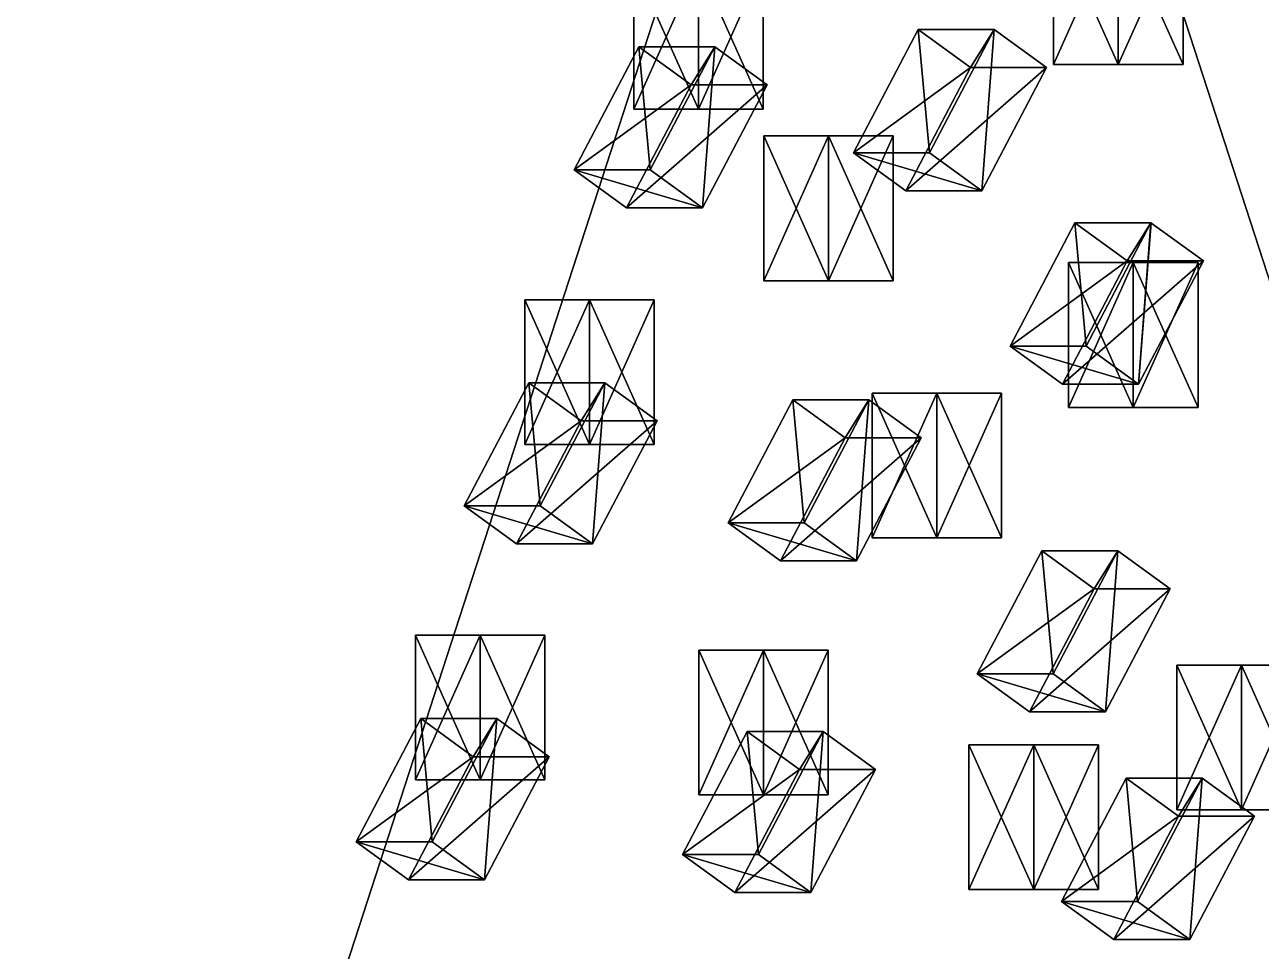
# Model space of a CAD drawing. Header units: metres. Extents: x -324 to 324, y -310 to 311.
# Drawn here: x -323.8 to -238.3, y 69.4 to 133.5 of the extents above; entities that cross this region are included whole.
import ezdxf

# ---------------------------------------------------------------- set-up
doc = ezdxf.new("R2010")
doc.units = ezdxf.units.M

msp = doc.modelspace()

# ---------------------------------------------------------------- linework, layer by layer
for p, q in [((-323.78564, -0.00020891172, -938.3003), (-261.97635, 190.21114, -1061.9042)), ((-261.94815, 190.31635, -1061.6997), (-323.74664, 0.10151672, -938.0959))]:
    msp.add_line(p, q)
for points in [[(-200.13194, 0.095825195, -738.10077), (-100.1399, 307.86993, -938.09595), (-261.94815, 190.31635, -1061.6997), (-261.94806, 190.31645, -1061.6996)], [(-100.05551, 307.93835, -938.3003), (-161.85391, 117.712, -1261.8992), (-261.85693, 190.37546, -1061.904), (-261.85684, 190.37556, -1061.9039)], [(-323.78564, -0.00020891172, -938.3003), (-261.97635, 190.21114, -1061.9042), (-161.96652, 117.55693, -1261.8993), (-161.96642, 117.55703, -1261.8992)], [(-200.13194, 0.095825195, -738.10077), (-261.94815, 190.31635, -1061.6997), (-323.74664, 0.10151672, -938.0959), (-323.74655, 0.101616725, -938.09576)], [(-248.18607, 130.70235, -1108.486), (-252.65863, 130.70235, -1099.5419), (-252.65865, 140.70235, -1099.5419), (-252.65854, 140.70245, -1099.5417)], [(-252.65865, 140.70235, -1099.5419), (-248.18607, 140.70235, -1108.486), (-248.18607, 130.70235, -1108.486), (-248.18596, 130.70245, -1108.4858)], [(-248.18661, 140.70235, -1097.3055), (-252.65865, 140.70235, -1099.5419), (-252.65863, 130.70235, -1099.5419), (-252.65852, 130.70245, -1099.5417)], [(-252.65863, 130.70235, -1099.5419), (-248.18661, 130.70235, -1097.3055), (-248.18661, 140.70235, -1097.3055), (-248.18651, 140.70245, -1097.3054)], [(-248.18661, 130.70235, -1097.3055), (-243.71404, 130.70235, -1106.2496), (-243.71405, 140.70235, -1106.2496), (-243.71394, 140.70245, -1106.2495)], [(-243.71405, 140.70235, -1106.2496), (-248.18661, 140.70235, -1097.3055), (-248.18661, 130.70235, -1097.3055), (-248.18651, 130.70245, -1097.3054)], [(-243.71404, 130.70235, -1106.2496), (-248.18607, 130.70235, -1108.486), (-248.18607, 140.70235, -1108.486), (-248.18596, 140.70245, -1108.4858)], [(-248.18607, 140.70235, -1108.486), (-243.71405, 140.70235, -1106.2496), (-243.71404, 130.70235, -1106.2496), (-243.71393, 130.70245, -1106.2495)], [(-277.2086, 127.612335, -1050.448), (-281.68115, 127.612335, -1041.5039), (-281.68115, 137.61234, -1041.5039), (-281.68106, 137.61244, -1041.5038)], [(-281.68115, 127.612335, -1041.5039), (-277.20914, 127.612335, -1039.2676), (-277.20914, 137.61234, -1039.2676), (-277.20905, 137.61244, -1039.2675)], [(-281.68115, 137.61234, -1041.5039), (-277.2086, 137.61234, -1050.448), (-277.2086, 127.612335, -1050.448), (-277.2085, 127.612434, -1050.4479)], [(-277.20914, 137.61234, -1039.2676), (-281.68115, 137.61234, -1041.5039), (-281.68115, 127.612335, -1041.5039), (-281.68106, 127.612434, -1041.5038)], [(-277.20914, 127.612335, -1039.2676), (-272.73657, 127.612335, -1048.2117), (-272.73657, 137.61234, -1048.2117), (-272.73648, 137.61244, -1048.2115)], [(-272.73657, 137.61234, -1048.2117), (-277.20914, 137.61234, -1039.2676), (-277.20914, 127.612335, -1039.2676), (-277.20905, 127.612434, -1039.2675)], [(-272.73657, 127.612335, -1048.2117), (-277.2086, 127.612335, -1050.448), (-277.2086, 137.61234, -1050.448), (-277.2085, 137.61244, -1050.4479)], [(-277.2086, 137.61234, -1050.448), (-272.73657, 137.61234, -1048.2117), (-272.73657, 127.612335, -1048.2117), (-272.73648, 127.612434, -1048.2115)], [(-262.03116, 133.11867, -975.5976), (-266.50317, 124.61208, -972.8337), (-261.24554, 124.61185, -964.3274), (-261.24545, 124.611946, -964.3273)], [(-266.50317, 124.61208, -972.8337), (-262.03116, 133.11867, -975.5976), (-258.4132, 130.49008, -977.83386), (-258.41312, 130.49019, -977.83374)], [(-261.24554, 124.61185, -964.3274), (-256.7735, 133.11844, -967.09125), (-262.03116, 133.11867, -975.5976), (-262.03107, 133.11877, -975.5975)], [(-258.4132, 130.49008, -977.83386), (-262.03116, 133.11867, -975.5976), (-256.7735, 133.11844, -967.09125), (-256.7734, 133.11855, -967.0911)], [(-256.7735, 133.11844, -967.09125), (-261.24554, 124.61185, -964.3274), (-257.6276, 121.98325, -966.56366), (-257.6275, 121.98335, -966.56354)], [(-256.7735, 133.11844, -967.09125), (-253.15556, 130.48984, -969.3276), (-258.4132, 130.49008, -977.83386), (-258.41312, 130.49019, -977.83374)], [(-257.6276, 121.98325, -966.56366), (-253.15556, 130.48984, -969.3276), (-256.7735, 133.11844, -967.09125), (-256.7734, 133.11855, -967.0911)], [(-281.33603, 131.93669, -1005.4404), (-285.80804, 123.4301, -1002.6765), (-280.5504, 123.42986, -994.1702), (-280.55032, 123.42996, -994.1701)], [(-285.80804, 123.4301, -1002.6765), (-281.33603, 131.93669, -1005.4404), (-277.71808, 129.3081, -1007.6767), (-277.718, 129.30821, -1007.6766)], [(-280.5504, 123.42986, -994.1702), (-276.07837, 131.93645, -996.9341), (-281.33603, 131.93669, -1005.4404), (-281.33594, 131.9368, -1005.4403)], [(-277.71808, 129.3081, -1007.6767), (-281.33603, 131.93669, -1005.4404), (-276.07837, 131.93645, -996.9341), (-276.07828, 131.93655, -996.93396)], [(-276.07837, 131.93645, -996.9341), (-280.5504, 123.42986, -994.1702), (-276.93246, 120.80127, -996.4065), (-276.93237, 120.80137, -996.4064)], [(-276.07837, 131.93645, -996.9341), (-272.46045, 129.30786, -999.1704), (-277.71808, 129.3081, -1007.6767), (-277.718, 129.30821, -1007.6766)], [(-276.93246, 120.80127, -996.4065), (-272.46045, 129.30786, -999.1704), (-276.07837, 131.93645, -996.9341), (-276.07828, 131.93655, -996.93396)], [(-258.4132, 130.49008, -977.83386), (-262.88525, 121.9835, -975.07), (-266.50317, 124.61208, -972.8337), (-266.50308, 124.61218, -972.83356)], [(-262.88525, 121.9835, -975.07), (-258.4132, 130.49008, -977.83386), (-253.15556, 130.48984, -969.3276), (-253.15546, 130.48994, -969.32745)], [(-253.15556, 130.48984, -969.3276), (-257.6276, 121.98325, -966.56366), (-262.88525, 121.9835, -975.07), (-262.88516, 121.9836, -975.0699)], [(-243.71404, 130.70235, -1106.2496), (-248.18661, 130.70235, -1097.3055), (-252.65863, 130.70235, -1099.5419), (-252.65852, 130.70245, -1099.5417)], [(-252.65863, 130.70235, -1099.5419), (-248.18607, 130.70235, -1108.486), (-243.71404, 130.70235, -1106.2496), (-243.71393, 130.70245, -1106.2495)], [(-277.71808, 129.3081, -1007.6767), (-282.19012, 120.80151, -1004.91284), (-285.80804, 123.4301, -1002.6765), (-285.80795, 123.4302, -1002.6764)], [(-282.19012, 120.80151, -1004.91284), (-277.71808, 129.3081, -1007.6767), (-272.46045, 129.30786, -999.1704), (-272.46036, 129.30797, -999.1703)], [(-272.46045, 129.30786, -999.1704), (-276.93246, 120.80127, -996.4065), (-282.19012, 120.80151, -1004.91284), (-282.19003, 120.80161, -1004.9127)], [(-272.73657, 127.612335, -1048.2117), (-277.20914, 127.612335, -1039.2676), (-281.68115, 127.612335, -1041.5039), (-281.68106, 127.612434, -1041.5038)], [(-281.68115, 127.612335, -1041.5039), (-277.2086, 127.612335, -1050.448), (-272.73657, 127.612335, -1048.2117), (-272.73648, 127.612434, -1048.2115)], [(-268.2254, 115.76735, -1068.4122), (-272.69797, 115.76735, -1059.4681), (-272.69797, 125.76735, -1059.4681), (-272.69788, 125.76745, -1059.468)], [(-268.2254, 125.76735, -1068.4122), (-272.69797, 125.76735, -1059.4681), (-268.22595, 125.76735, -1057.2318), (-268.22586, 125.76745, -1057.2317)], [(-272.69797, 115.76735, -1059.4681), (-268.22595, 115.76735, -1057.2318), (-268.22595, 125.76735, -1057.2318), (-268.22586, 125.76745, -1057.2317)], [(-272.69797, 125.76735, -1059.4681), (-268.2254, 125.76735, -1068.4122), (-268.2254, 115.76735, -1068.4122), (-268.2253, 115.76745, -1068.4121)], [(-268.22595, 125.76735, -1057.2318), (-272.69797, 125.76735, -1059.4681), (-272.69797, 115.76735, -1059.4681), (-272.69788, 115.76745, -1059.468)], [(-268.22595, 115.76735, -1057.2318), (-263.7534, 115.76735, -1066.1759), (-263.7534, 125.76735, -1066.1759), (-263.7533, 125.76745, -1066.1758)], [(-268.22595, 125.76735, -1057.2318), (-263.7534, 125.76735, -1066.1759), (-268.2254, 125.76735, -1068.4122), (-268.2253, 125.76745, -1068.4121)], [(-263.7534, 125.76735, -1066.1759), (-268.22595, 125.76735, -1057.2318), (-268.22595, 115.76735, -1057.2318), (-268.22586, 115.76745, -1057.2317)], [(-263.7534, 115.76735, -1066.1759), (-268.2254, 115.76735, -1068.4122), (-268.2254, 125.76735, -1068.4122), (-268.2253, 125.76745, -1068.4121)], [(-268.2254, 125.76735, -1068.4122), (-263.7534, 125.76735, -1066.1759), (-263.7534, 115.76735, -1066.1759), (-263.7533, 115.76745, -1066.1758)], [(-257.6276, 121.98325, -966.56366), (-261.24554, 124.61185, -964.3274), (-266.50317, 124.61208, -972.8337), (-266.50308, 124.61218, -972.83356)], [(-266.50317, 124.61208, -972.8337), (-262.88525, 121.9835, -975.07), (-257.6276, 121.98325, -966.56366), (-257.6275, 121.98335, -966.56354)], [(-276.93246, 120.80127, -996.4065), (-280.5504, 123.42986, -994.1702), (-285.80804, 123.4301, -1002.6765), (-285.80795, 123.4302, -1002.6764)], [(-285.80804, 123.4301, -1002.6765), (-282.19012, 120.80151, -1004.91284), (-276.93246, 120.80127, -996.4065), (-276.93237, 120.80137, -996.4064)], [(-251.18484, 119.756134, -942.3433), (-255.65688, 111.24954, -939.5794), (-250.39923, 111.249306, -931.0731), (-250.39912, 111.249405, -931.073)], [(-255.65688, 111.24954, -939.5794), (-251.18484, 119.756134, -942.3433), (-247.5669, 117.12754, -944.5796), (-247.56679, 117.12764, -944.57947)], [(-250.39923, 111.249306, -931.0731), (-245.9272, 119.75589, -933.837), (-251.18484, 119.756134, -942.3433), (-251.18474, 119.75623, -942.3432)], [(-247.5669, 117.12754, -944.5796), (-251.18484, 119.756134, -942.3433), (-245.9272, 119.75589, -933.837), (-245.9271, 119.75599, -933.83685)], [(-245.9272, 119.75589, -933.837), (-250.39923, 111.249306, -931.0731), (-246.78128, 108.62071, -933.3094), (-246.78117, 108.62081, -933.30927)], [(-245.9272, 119.75589, -933.837), (-242.30925, 117.127304, -936.0733), (-247.5669, 117.12754, -944.5796), (-247.56679, 117.12764, -944.57947)], [(-246.78128, 108.62071, -933.3094), (-242.30925, 117.127304, -936.0733), (-245.9272, 119.75589, -933.837), (-245.9271, 119.75599, -933.83685)], [(-323.78564, -0.00020891172, -938.3003), (-161.96652, 117.55693, -1261.8993), (-161.96637, -117.55719, -1261.8992), (-161.96626, -117.55709, -1261.899)], [(-247.5669, 117.12754, -944.5796), (-252.03893, 108.62096, -941.81573), (-255.65688, 111.24954, -939.5794), (-255.65677, 111.24964, -939.5793)], [(-252.03893, 108.62096, -941.81573), (-247.5669, 117.12754, -944.5796), (-242.30925, 117.127304, -936.0733), (-242.30914, 117.1274, -936.0732)], [(-242.30925, 117.127304, -936.0733), (-246.78128, 108.62071, -933.3094), (-252.03893, 108.62096, -941.81573), (-252.03882, 108.621056, -941.8156)], [(-247.14954, 107.01235, -1110.5588), (-251.6221, 107.01235, -1101.6147), (-251.62212, 117.01235, -1101.6147), (-251.62201, 117.01245, -1101.6146)], [(-247.14954, 117.01235, -1110.5588), (-251.62212, 117.01235, -1101.6147), (-247.15009, 117.01235, -1099.3784), (-247.14998, 117.01245, -1099.3783)], [(-251.62212, 117.01235, -1101.6147), (-247.14954, 117.01235, -1110.5588), (-247.14954, 107.01235, -1110.5588), (-247.14943, 107.01245, -1110.5587)], [(-247.15009, 117.01235, -1099.3784), (-251.62212, 117.01235, -1101.6147), (-251.6221, 107.01235, -1101.6147), (-251.622, 107.01245, -1101.6146)], [(-251.6221, 107.01235, -1101.6147), (-247.15009, 107.01235, -1099.3784), (-247.15009, 117.01235, -1099.3784), (-247.14998, 117.01245, -1099.3783)], [(-247.15009, 107.01235, -1099.3784), (-242.6775, 107.01235, -1108.3225), (-242.67752, 117.01235, -1108.3225), (-242.67741, 117.01245, -1108.3224)], [(-247.15009, 117.01235, -1099.3784), (-242.67752, 117.01235, -1108.3225), (-247.14954, 117.01235, -1110.5588), (-247.14943, 117.01245, -1110.5587)], [(-242.67752, 117.01235, -1108.3225), (-247.15009, 117.01235, -1099.3784), (-247.15009, 107.01235, -1099.3784), (-247.14998, 107.01245, -1099.3783)], [(-242.6775, 107.01235, -1108.3225), (-247.14954, 107.01235, -1110.5588), (-247.14954, 117.01235, -1110.5588), (-247.14943, 117.01245, -1110.5587)], [(-247.14954, 117.01235, -1110.5588), (-242.67752, 117.01235, -1108.3225), (-242.6775, 107.01235, -1108.3225), (-242.6774, 107.01245, -1108.3224)], [(-263.7534, 115.76735, -1066.1759), (-268.22595, 115.76735, -1057.2318), (-272.69797, 115.76735, -1059.4681), (-272.69788, 115.76745, -1059.468)], [(-272.69797, 115.76735, -1059.4681), (-268.2254, 115.76735, -1068.4122), (-263.7534, 115.76735, -1066.1759), (-263.7533, 115.76745, -1066.1758)], [(-284.7406, 104.43733, -1035.3859), (-289.21317, 104.43733, -1026.4418), (-289.21317, 114.43733, -1026.4418), (-289.21307, 114.43743, -1026.4417)], [(-284.7406, 114.43733, -1035.3859), (-289.21317, 114.43733, -1026.4418), (-284.74115, 114.43733, -1024.2054), (-284.74106, 114.43743, -1024.2053)], [(-289.21317, 104.43733, -1026.4418), (-284.74115, 104.43733, -1024.2054), (-284.74115, 114.43733, -1024.2054), (-284.74106, 114.43743, -1024.2053)], [(-289.21317, 114.43733, -1026.4418), (-284.7406, 114.43733, -1035.3859), (-284.7406, 104.43733, -1035.3859), (-284.7405, 104.43743, -1035.3857)], [(-284.74115, 114.43733, -1024.2054), (-289.21317, 114.43733, -1026.4418), (-289.21317, 104.43733, -1026.4418), (-289.21307, 104.43743, -1026.4417)], [(-284.74115, 104.43733, -1024.2054), (-280.2686, 104.43733, -1033.1495), (-280.2686, 114.43733, -1033.1495), (-280.2685, 114.43743, -1033.1494)], [(-284.74115, 114.43733, -1024.2054), (-280.2686, 114.43733, -1033.1495), (-284.7406, 114.43733, -1035.3859), (-284.7405, 114.43743, -1035.3857)], [(-280.2686, 114.43733, -1033.1495), (-284.74115, 114.43733, -1024.2054), (-284.74115, 104.43733, -1024.2054), (-284.74106, 104.43743, -1024.2053)], [(-280.2686, 104.43733, -1033.1495), (-284.7406, 104.43733, -1035.3859), (-284.7406, 114.43733, -1035.3859), (-284.7405, 114.43743, -1035.3857)], [(-284.7406, 114.43733, -1035.3859), (-280.2686, 114.43733, -1033.1495), (-280.2686, 104.43733, -1033.1495), (-280.2685, 104.43743, -1033.1494)], [(-246.78128, 108.62071, -933.3094), (-250.39923, 111.249306, -931.0731), (-255.65688, 111.24954, -939.5794), (-255.65677, 111.24964, -939.5793)], [(-255.65688, 111.24954, -939.5794), (-252.03893, 108.62096, -941.81573), (-246.78128, 108.62071, -933.3094), (-246.78117, 108.62081, -933.30927)], [(-288.93936, 108.71775, -990.44916), (-293.41138, 100.21116, -987.68524), (-288.15375, 100.21092, -979.17896), (-288.15366, 100.21102, -979.17883)], [(-293.41138, 100.21116, -987.68524), (-288.93936, 108.71775, -990.44916), (-285.3214, 106.08916, -992.6854), (-285.32132, 106.08926, -992.6853)], [(-288.15375, 100.21092, -979.17896), (-283.6817, 108.71751, -981.9428), (-288.93936, 108.71775, -990.44916), (-288.93927, 108.71785, -990.44904)], [(-285.3214, 106.08916, -992.6854), (-288.93936, 108.71775, -990.44916), (-283.6817, 108.71751, -981.9428), (-283.6816, 108.717606, -981.9427)], [(-283.6817, 108.71751, -981.9428), (-288.15375, 100.21092, -979.17896), (-284.5358, 97.58233, -981.4152), (-284.5357, 97.58243, -981.4151)], [(-283.6817, 108.71751, -981.9428), (-280.06378, 106.08892, -984.17914), (-285.3214, 106.08916, -992.6854), (-285.32132, 106.08926, -992.6853)], [(-284.5358, 97.58233, -981.4152), (-280.06378, 106.08892, -984.17914), (-283.6817, 108.71751, -981.9428), (-283.6816, 108.717606, -981.9427)], [(-260.73944, 97.99984, -1083.3823), (-265.212, 97.99984, -1074.4382), (-265.212, 107.99984, -1074.4382), (-265.2119, 107.99994, -1074.4381)], [(-260.73944, 107.99984, -1083.3823), (-265.212, 107.99984, -1074.4382), (-260.74, 107.99984, -1072.2019), (-260.7399, 107.99994, -1072.2018)], [(-265.212, 97.99984, -1074.4382), (-260.74, 97.99984, -1072.2019), (-260.74, 107.99984, -1072.2019), (-260.7399, 107.99994, -1072.2018)], [(-265.212, 107.99984, -1074.4382), (-260.73944, 107.99984, -1083.3823), (-260.73944, 97.99984, -1083.3823), (-260.73935, 97.99994, -1083.3822)], [(-260.74, 107.99984, -1072.2019), (-265.212, 107.99984, -1074.4382), (-265.212, 97.99984, -1074.4382), (-265.2119, 97.99994, -1074.4381)], [(-260.74, 97.99984, -1072.2019), (-256.26743, 97.99984, -1081.146), (-256.26743, 107.99984, -1081.146), (-256.26733, 107.99994, -1081.1459)], [(-260.74, 107.99984, -1072.2019), (-256.26743, 107.99984, -1081.146), (-260.73944, 107.99984, -1083.3823), (-260.73935, 107.99994, -1083.3822)], [(-256.26743, 107.99984, -1081.146), (-260.74, 107.99984, -1072.2019), (-260.74, 97.99984, -1072.2019), (-260.7399, 97.99994, -1072.2018)], [(-256.26743, 97.99984, -1081.146), (-260.73944, 97.99984, -1083.3823), (-260.73944, 107.99984, -1083.3823), (-260.73935, 107.99994, -1083.3822)], [(-260.73944, 107.99984, -1083.3823), (-256.26743, 107.99984, -1081.146), (-256.26743, 97.99984, -1081.146), (-256.26733, 97.99994, -1081.1459)], [(-270.6886, 107.53405, -959.53107), (-275.1606, 99.02746, -956.76715), (-269.90298, 99.02722, -948.26086), (-269.9029, 99.02732, -948.26074)], [(-275.1606, 99.02746, -956.76715), (-270.6886, 107.53405, -959.53107), (-267.07065, 104.90546, -961.76733), (-267.07056, 104.905556, -961.7672)], [(-269.90298, 99.02722, -948.26086), (-265.43097, 107.533806, -951.0247), (-270.6886, 107.53405, -959.53107), (-270.6885, 107.53415, -959.53094)], [(-267.07065, 104.90546, -961.76733), (-270.6886, 107.53405, -959.53107), (-265.43097, 107.533806, -951.0247), (-265.43088, 107.533905, -951.0246)], [(-265.43097, 107.533806, -951.0247), (-269.90298, 99.02722, -948.26086), (-266.28503, 96.39863, -950.49713), (-266.28494, 96.39873, -950.497)], [(-265.43097, 107.533806, -951.0247), (-261.81302, 104.90522, -953.26105), (-267.07065, 104.90546, -961.76733), (-267.07056, 104.905556, -961.7672)], [(-266.28503, 96.39863, -950.49713), (-261.81302, 104.90522, -953.26105), (-265.43097, 107.533806, -951.0247), (-265.43088, 107.533905, -951.0246)], [(-242.6775, 107.01235, -1108.3225), (-247.15009, 107.01235, -1099.3784), (-251.6221, 107.01235, -1101.6147), (-251.622, 107.01245, -1101.6146)], [(-251.6221, 107.01235, -1101.6147), (-247.14954, 107.01235, -1110.5588), (-242.6775, 107.01235, -1108.3225), (-242.6774, 107.01245, -1108.3224)], [(-285.3214, 106.08916, -992.6854), (-289.79346, 97.58257, -989.9216), (-293.41138, 100.21116, -987.68524), (-293.4113, 100.21126, -987.6851)], [(-289.79346, 97.58257, -989.9216), (-285.3214, 106.08916, -992.6854), (-280.06378, 106.08892, -984.17914), (-280.0637, 106.08902, -984.179)], [(-280.06378, 106.08892, -984.17914), (-284.5358, 97.58233, -981.4152), (-289.79346, 97.58257, -989.9216), (-289.79337, 97.58267, -989.92145)], [(-280.2686, 104.43733, -1033.1495), (-284.74115, 104.43733, -1024.2054), (-289.21317, 104.43733, -1026.4418), (-289.21307, 104.43743, -1026.4417)], [(-289.21317, 104.43733, -1026.4418), (-284.7406, 104.43733, -1035.3859), (-280.2686, 104.43733, -1033.1495), (-280.2685, 104.43743, -1033.1494)], [(-267.07065, 104.90546, -961.76733), (-271.54266, 96.39887, -959.0035), (-275.1606, 99.02746, -956.76715), (-275.16052, 99.02756, -956.767)], [(-271.54266, 96.39887, -959.0035), (-267.07065, 104.90546, -961.76733), (-261.81302, 104.90522, -953.26105), (-261.81293, 104.90532, -953.2609)], [(-261.81302, 104.90522, -953.26105), (-266.28503, 96.39863, -950.49713), (-271.54266, 96.39887, -959.0035), (-271.54257, 96.39897, -959.00336)], [(-284.5358, 97.58233, -981.4152), (-288.15375, 100.21092, -979.17896), (-293.41138, 100.21116, -987.68524), (-293.4113, 100.21126, -987.6851)], [(-293.41138, 100.21116, -987.68524), (-289.79346, 97.58257, -989.9216), (-284.5358, 97.58233, -981.4152), (-284.5357, 97.58243, -981.4151)], [(-266.28503, 96.39863, -950.49713), (-269.90298, 99.02722, -948.26086), (-275.1606, 99.02746, -956.76715), (-275.16052, 99.02756, -956.767)], [(-275.1606, 99.02746, -956.76715), (-271.54266, 96.39887, -959.0035), (-266.28503, 96.39863, -950.49713), (-266.28494, 96.39873, -950.497)], [(-256.26743, 97.99984, -1081.146), (-260.74, 97.99984, -1072.2019), (-265.212, 97.99984, -1074.4382), (-265.2119, 97.99994, -1074.4381)], [(-265.212, 97.99984, -1074.4382), (-260.73944, 97.99984, -1083.3823), (-256.26743, 97.99984, -1081.146), (-256.26733, 97.99994, -1081.1459)], [(-253.47954, 97.10647, -919.43274), (-257.95157, 88.59988, -916.6688), (-252.69392, 88.59964, -908.16254), (-252.69382, 88.59974, -908.1624)], [(-257.95157, 88.59988, -916.6688), (-253.47954, 97.10647, -919.43274), (-249.86159, 94.477875, -921.669), (-249.86148, 94.477974, -921.6689)], [(-252.69392, 88.59964, -908.16254), (-248.2219, 97.106224, -910.9264), (-253.47954, 97.10647, -919.43274), (-253.47943, 97.10657, -919.4326)], [(-249.86159, 94.477875, -921.669), (-253.47954, 97.10647, -919.43274), (-248.2219, 97.106224, -910.9264), (-248.22179, 97.10632, -910.9263)], [(-248.2219, 97.106224, -910.9264), (-252.69392, 88.59964, -908.16254), (-249.07597, 85.97105, -910.3988), (-249.07587, 85.971146, -910.3987)], [(-248.2219, 97.106224, -910.9264), (-244.60394, 94.47764, -913.1627), (-249.86159, 94.477875, -921.669), (-249.86148, 94.477974, -921.6689)], [(-249.07597, 85.97105, -910.3988), (-244.60394, 94.47764, -913.1627), (-248.2219, 97.106224, -910.9264), (-248.22179, 97.10632, -910.9263)], [(-249.86159, 94.477875, -921.669), (-254.33362, 85.97129, -918.90515), (-257.95157, 88.59988, -916.6688), (-257.95148, 88.599976, -916.6687)], [(-254.33362, 85.97129, -918.90515), (-249.86159, 94.477875, -921.669), (-244.60394, 94.47764, -913.1627), (-244.60384, 94.47774, -913.1626)], [(-244.60394, 94.47764, -913.1627), (-249.07597, 85.97105, -910.3988), (-254.33362, 85.97129, -918.90515), (-254.33351, 85.97139, -918.905)], [(-292.29565, 81.26233, -1020.2774), (-296.76822, 81.26233, -1011.3334), (-296.76822, 91.26233, -1011.3334), (-296.76813, 91.26243, -1011.33325)], [(-292.29565, 91.26233, -1020.2774), (-296.76822, 91.26233, -1011.3334), (-292.2962, 91.26233, -1009.0971), (-292.2961, 91.26243, -1009.097)], [(-296.76822, 81.26233, -1011.3334), (-292.2962, 81.26233, -1009.0971), (-292.2962, 91.26233, -1009.0971), (-292.2961, 91.26243, -1009.097)], [(-296.76822, 91.26233, -1011.3334), (-292.29565, 91.26233, -1020.2774), (-292.29565, 81.26233, -1020.2774), (-292.29556, 81.26243, -1020.2773)], [(-292.2962, 91.26233, -1009.0971), (-296.76822, 91.26233, -1011.3334), (-296.76822, 81.26233, -1011.3334), (-296.76813, 81.26243, -1011.33325)], [(-292.2962, 81.26233, -1009.0971), (-287.82364, 81.26233, -1018.04114), (-287.82364, 91.26233, -1018.04114), (-287.82355, 91.26243, -1018.041)], [(-292.2962, 91.26233, -1009.0971), (-287.82364, 91.26233, -1018.04114), (-292.29565, 91.26233, -1020.2774), (-292.29556, 91.26243, -1020.2773)], [(-287.82364, 91.26233, -1018.04114), (-292.2962, 91.26233, -1009.0971), (-292.2962, 81.26233, -1009.0971), (-292.2961, 81.26243, -1009.097)], [(-287.82364, 81.26233, -1018.04114), (-292.29565, 81.26233, -1020.2774), (-292.29565, 91.26233, -1020.2774), (-292.29556, 91.26243, -1020.2773)], [(-292.29565, 91.26233, -1020.2774), (-287.82364, 91.26233, -1018.04114), (-287.82364, 81.26233, -1018.04114), (-287.82355, 81.26243, -1018.041)], [(-272.71698, 80.23234, -1059.43), (-277.18954, 80.23234, -1050.486), (-277.18954, 90.23234, -1050.486), (-277.18945, 90.23244, -1050.4858)], [(-272.71698, 90.23234, -1059.43), (-277.18954, 90.23234, -1050.486), (-272.71753, 90.23234, -1048.2496), (-272.71744, 90.23244, -1048.2495)], [(-277.18954, 80.23234, -1050.486), (-272.71753, 80.23234, -1048.2496), (-272.71753, 90.23234, -1048.2496), (-272.71744, 90.23244, -1048.2495)], [(-277.18954, 90.23234, -1050.486), (-272.71698, 90.23234, -1059.43), (-272.71698, 80.23234, -1059.43), (-272.7169, 80.23244, -1059.4299)], [(-272.71753, 90.23234, -1048.2496), (-277.18954, 90.23234, -1050.486), (-277.18954, 80.23234, -1050.486), (-277.18945, 80.23244, -1050.4858)], [(-272.71753, 80.23234, -1048.2496), (-268.24496, 80.23234, -1057.1937), (-268.24496, 90.23234, -1057.1937), (-268.24487, 90.23244, -1057.1936)], [(-272.71753, 90.23234, -1048.2496), (-268.24496, 90.23234, -1057.1937), (-272.71698, 90.23234, -1059.43), (-272.7169, 90.23244, -1059.4299)], [(-268.24496, 90.23234, -1057.1937), (-272.71753, 90.23234, -1048.2496), (-272.71753, 80.23234, -1048.2496), (-272.71744, 80.23244, -1048.2495)], [(-268.24496, 80.23234, -1057.1937), (-272.71698, 80.23234, -1059.43), (-272.71698, 90.23234, -1059.43), (-272.7169, 90.23244, -1059.4299)], [(-272.71698, 90.23234, -1059.43), (-268.24496, 90.23234, -1057.1937), (-268.24496, 80.23234, -1057.1937), (-268.24487, 80.23244, -1057.1936)], [(-239.66354, 79.202354, -1125.5289), (-244.13611, 79.202354, -1116.5848), (-244.13612, 89.202354, -1116.5848), (-244.13602, 89.20245, -1116.5847)], [(-239.66354, 89.202354, -1125.5289), (-244.13612, 89.202354, -1116.5848), (-239.6641, 89.202354, -1114.3485), (-239.66399, 89.20245, -1114.3484)], [(-244.13612, 89.202354, -1116.5848), (-239.66354, 89.202354, -1125.5289), (-239.66354, 79.202354, -1125.5289), (-239.66344, 79.20245, -1125.5288)], [(-239.6641, 89.202354, -1114.3485), (-244.13612, 89.202354, -1116.5848), (-244.13611, 79.202354, -1116.5848), (-244.136, 79.20245, -1116.5847)], [(-244.13611, 79.202354, -1116.5848), (-239.6641, 79.202354, -1114.3485), (-239.6641, 89.202354, -1114.3485), (-239.66399, 89.20245, -1114.3484)], [(-239.6641, 79.202354, -1114.3485), (-235.19151, 79.202354, -1123.2926), (-235.19153, 89.202354, -1123.2926), (-235.19142, 89.20245, -1123.2925)], [(-239.6641, 89.202354, -1114.3485), (-235.19153, 89.202354, -1123.2926), (-239.66354, 89.202354, -1125.5289), (-239.66344, 89.20245, -1125.5288)], [(-235.19153, 89.202354, -1123.2926), (-239.6641, 89.202354, -1114.3485), (-239.6641, 79.202354, -1114.3485), (-239.66399, 79.20245, -1114.3484)], [(-235.19151, 79.202354, -1123.2926), (-239.66354, 79.202354, -1125.5289), (-239.66354, 89.202354, -1125.5289), (-239.66344, 89.20245, -1125.5288)], [(-239.66354, 89.202354, -1125.5289), (-235.19153, 89.202354, -1123.2926), (-235.19151, 79.202354, -1123.2926), (-235.1914, 79.20245, -1123.2925)], [(-249.07597, 85.97105, -910.3988), (-252.69392, 88.59964, -908.16254), (-257.95157, 88.59988, -916.6688), (-257.95148, 88.599976, -916.6687)], [(-257.95157, 88.59988, -916.6688), (-254.33362, 85.97129, -918.90515), (-249.07597, 85.97105, -910.3988), (-249.07587, 85.971146, -910.3987)], [(-296.4073, 85.49879, -975.2389), (-300.8793, 76.992195, -972.475), (-295.62167, 76.99196, -963.9687), (-295.62158, 76.99206, -963.96857)], [(-300.8793, 76.992195, -972.475), (-296.4073, 85.49879, -975.2389), (-292.78934, 82.87019, -977.47516), (-292.78925, 82.87029, -977.47504)], [(-295.62167, 76.99196, -963.9687), (-291.14966, 85.49854, -966.73254), (-296.4073, 85.49879, -975.2389), (-296.4072, 85.498886, -975.2388)], [(-292.78934, 82.87019, -977.47516), (-296.4073, 85.49879, -975.2389), (-291.14966, 85.49854, -966.73254), (-291.14957, 85.49864, -966.7324)], [(-291.14966, 85.49854, -966.73254), (-295.62167, 76.99196, -963.9687), (-292.00372, 74.363365, -966.20496), (-292.00363, 74.363464, -966.20483)], [(-291.14966, 85.49854, -966.73254), (-287.5317, 82.86996, -968.9689), (-292.78934, 82.87019, -977.47516), (-292.78925, 82.87029, -977.47504)], [(-292.00372, 74.363365, -966.20496), (-287.5317, 82.86996, -968.9689), (-291.14966, 85.49854, -966.73254), (-291.14957, 85.49864, -966.7324)], [(-273.85257, 84.62156, -937.7179), (-278.3246, 76.11497, -934.954), (-273.06696, 76.11473, -926.4477), (-273.06686, 76.11483, -926.4476)], [(-278.3246, 76.11497, -934.954), (-273.85257, 84.62156, -937.7179), (-270.23462, 81.992966, -939.95416), (-270.23453, 81.993065, -939.95404)], [(-273.06696, 76.11473, -926.4477), (-268.5949, 84.621315, -929.21155), (-273.85257, 84.62156, -937.7179), (-273.85248, 84.62166, -937.7178)], [(-270.23462, 81.992966, -939.95416), (-273.85257, 84.62156, -937.7179), (-268.5949, 84.621315, -929.21155), (-268.59482, 84.621414, -929.2114)], [(-268.5949, 84.621315, -929.21155), (-273.06696, 76.11473, -926.4477), (-269.449, 73.48614, -928.68396), (-269.4489, 73.48624, -928.68384)], [(-268.5949, 84.621315, -929.21155), (-264.977, 81.99273, -931.4479), (-270.23462, 81.992966, -939.95416), (-270.23453, 81.993065, -939.95404)], [(-269.449, 73.48614, -928.68396), (-264.977, 81.99273, -931.4479), (-268.5949, 84.621315, -929.21155), (-268.59482, 84.621414, -929.2114)], [(-254.03662, 73.69184, -1096.7863), (-258.5092, 73.69184, -1087.8422), (-258.5092, 83.69184, -1087.8422), (-258.5091, 83.69194, -1087.842)], [(-254.03662, 83.69184, -1096.7863), (-258.5092, 83.69184, -1087.8422), (-254.03717, 83.69184, -1085.6058), (-254.03706, 83.69194, -1085.6057)], [(-258.5092, 73.69184, -1087.8422), (-254.03717, 73.69184, -1085.6058), (-254.03717, 83.69184, -1085.6058), (-254.03706, 83.69194, -1085.6057)], [(-258.5092, 83.69184, -1087.8422), (-254.03662, 83.69184, -1096.7863), (-254.03662, 73.69184, -1096.7863), (-254.03651, 73.69194, -1096.7861)], [(-254.03717, 83.69184, -1085.6058), (-258.5092, 83.69184, -1087.8422), (-258.5092, 73.69184, -1087.8422), (-258.5091, 73.69194, -1087.842)], [(-254.03717, 73.69184, -1085.6058), (-249.56459, 73.69184, -1094.5499), (-249.5646, 83.69184, -1094.5499), (-249.5645, 83.69194, -1094.5498)], [(-254.03717, 83.69184, -1085.6058), (-249.5646, 83.69184, -1094.5499), (-254.03662, 83.69184, -1096.7863), (-254.03651, 83.69194, -1096.7861)], [(-249.5646, 83.69184, -1094.5499), (-254.03717, 83.69184, -1085.6058), (-254.03717, 73.69184, -1085.6058), (-254.03706, 73.69194, -1085.6057)], [(-249.56459, 73.69184, -1094.5499), (-254.03662, 73.69184, -1096.7863), (-254.03662, 83.69184, -1096.7863), (-254.03651, 83.69194, -1096.7861)], [(-254.03662, 83.69184, -1096.7863), (-249.5646, 83.69184, -1094.5499), (-249.56459, 73.69184, -1094.5499), (-249.56448, 73.69194, -1094.5498)], [(-292.78934, 82.87019, -977.47516), (-297.26135, 74.36361, -974.7113), (-300.8793, 76.992195, -972.475), (-300.8792, 76.992294, -972.47485)], [(-297.26135, 74.36361, -974.7113), (-292.78934, 82.87019, -977.47516), (-287.5317, 82.86996, -968.9689), (-287.53162, 82.870056, -968.96875)], [(-287.5317, 82.86996, -968.9689), (-292.00372, 74.363365, -966.20496), (-297.26135, 74.36361, -974.7113), (-297.26126, 74.36371, -974.7112)], [(-287.82364, 81.26233, -1018.04114), (-292.2962, 81.26233, -1009.0971), (-296.76822, 81.26233, -1011.3334), (-296.76813, 81.26243, -1011.33325)], [(-296.76822, 81.26233, -1011.3334), (-292.29565, 81.26233, -1020.2774), (-287.82364, 81.26233, -1018.04114), (-287.82355, 81.26243, -1018.041)], [(-270.23462, 81.992966, -939.95416), (-274.70667, 73.48638, -937.1903), (-278.3246, 76.11497, -934.954), (-278.3245, 76.11507, -934.95386)], [(-274.70667, 73.48638, -937.1903), (-270.23462, 81.992966, -939.95416), (-264.977, 81.99273, -931.4479), (-264.9769, 81.99283, -931.44775)], [(-264.977, 81.99273, -931.4479), (-269.449, 73.48614, -928.68396), (-274.70667, 73.48638, -937.1903), (-274.70657, 73.48648, -937.1902)], [(-247.6406, 81.378426, -891.4991), (-252.11263, 72.87183, -888.73517), (-246.85498, 72.8716, -880.2289), (-246.85487, 72.8717, -880.22876)], [(-252.11263, 72.87183, -888.73517), (-247.6406, 81.378426, -891.4991), (-244.02264, 78.74983, -893.73535), (-244.02254, 78.74993, -893.7352)], [(-246.85498, 72.8716, -880.2289), (-242.38295, 81.37818, -882.99274), (-247.6406, 81.378426, -891.4991), (-247.64049, 81.378525, -891.49896)], [(-244.02264, 78.74983, -893.73535), (-247.6406, 81.378426, -891.4991), (-242.38295, 81.37818, -882.99274), (-242.38284, 81.37828, -882.9926)], [(-242.38295, 81.37818, -882.99274), (-246.85498, 72.8716, -880.2289), (-243.23703, 70.243004, -882.46515), (-243.23692, 70.2431, -882.465)], [(-242.38295, 81.37818, -882.99274), (-238.765, 78.749596, -885.22906), (-244.02264, 78.74983, -893.73535), (-244.02254, 78.74993, -893.7352)], [(-243.23703, 70.243004, -882.46515), (-238.765, 78.749596, -885.22906), (-242.38295, 81.37818, -882.99274), (-242.38284, 81.37828, -882.9926)], [(-268.24496, 80.23234, -1057.1937), (-272.71753, 80.23234, -1048.2496), (-277.18954, 80.23234, -1050.486), (-277.18945, 80.23244, -1050.4858)], [(-277.18954, 80.23234, -1050.486), (-272.71698, 80.23234, -1059.43), (-268.24496, 80.23234, -1057.1937), (-268.24487, 80.23244, -1057.1936)], [(-244.02264, 78.74983, -893.73535), (-248.49467, 70.24325, -890.9715), (-252.11263, 72.87183, -888.73517), (-252.11252, 72.87193, -888.73505)], [(-248.49467, 70.24325, -890.9715), (-244.02264, 78.74983, -893.73535), (-238.765, 78.749596, -885.22906), (-238.7649, 78.749695, -885.22894)], [(-238.765, 78.749596, -885.22906), (-243.23703, 70.243004, -882.46515), (-248.49467, 70.24325, -890.9715), (-248.49457, 70.24335, -890.9714)], [(-235.19151, 79.202354, -1123.2926), (-239.6641, 79.202354, -1114.3485), (-244.13611, 79.202354, -1116.5848), (-244.136, 79.20245, -1116.5847)], [(-244.13611, 79.202354, -1116.5848), (-239.66354, 79.202354, -1125.5289), (-235.19151, 79.202354, -1123.2926), (-235.1914, 79.20245, -1123.2925)], [(-292.00372, 74.363365, -966.20496), (-295.62167, 76.99196, -963.9687), (-300.8793, 76.992195, -972.475), (-300.8792, 76.992294, -972.47485)], [(-300.8793, 76.992195, -972.475), (-297.26135, 74.36361, -974.7113), (-292.00372, 74.363365, -966.20496), (-292.00363, 74.363464, -966.20483)], [(-269.449, 73.48614, -928.68396), (-273.06696, 76.11473, -926.4477), (-278.3246, 76.11497, -934.954), (-278.3245, 76.11507, -934.95386)], [(-278.3246, 76.11497, -934.954), (-274.70667, 73.48638, -937.1903), (-269.449, 73.48614, -928.68396), (-269.4489, 73.48624, -928.68384)], [(-249.56459, 73.69184, -1094.5499), (-254.03717, 73.69184, -1085.6058), (-258.5092, 73.69184, -1087.8422), (-258.5091, 73.69194, -1087.842)], [(-258.5092, 73.69184, -1087.8422), (-254.03662, 73.69184, -1096.7863), (-249.56459, 73.69184, -1094.5499), (-249.56448, 73.69194, -1094.5498)], [(-243.23703, 70.243004, -882.46515), (-246.85498, 72.8716, -880.2289), (-252.11263, 72.87183, -888.73517), (-252.11252, 72.87193, -888.73505)], [(-252.11263, 72.87183, -888.73517), (-248.49467, 70.24325, -890.9715), (-243.23703, 70.243004, -882.46515), (-243.23692, 70.2431, -882.465)]]:
    msp.add_3dface(points)

doc.saveas('drawing.dxf')
